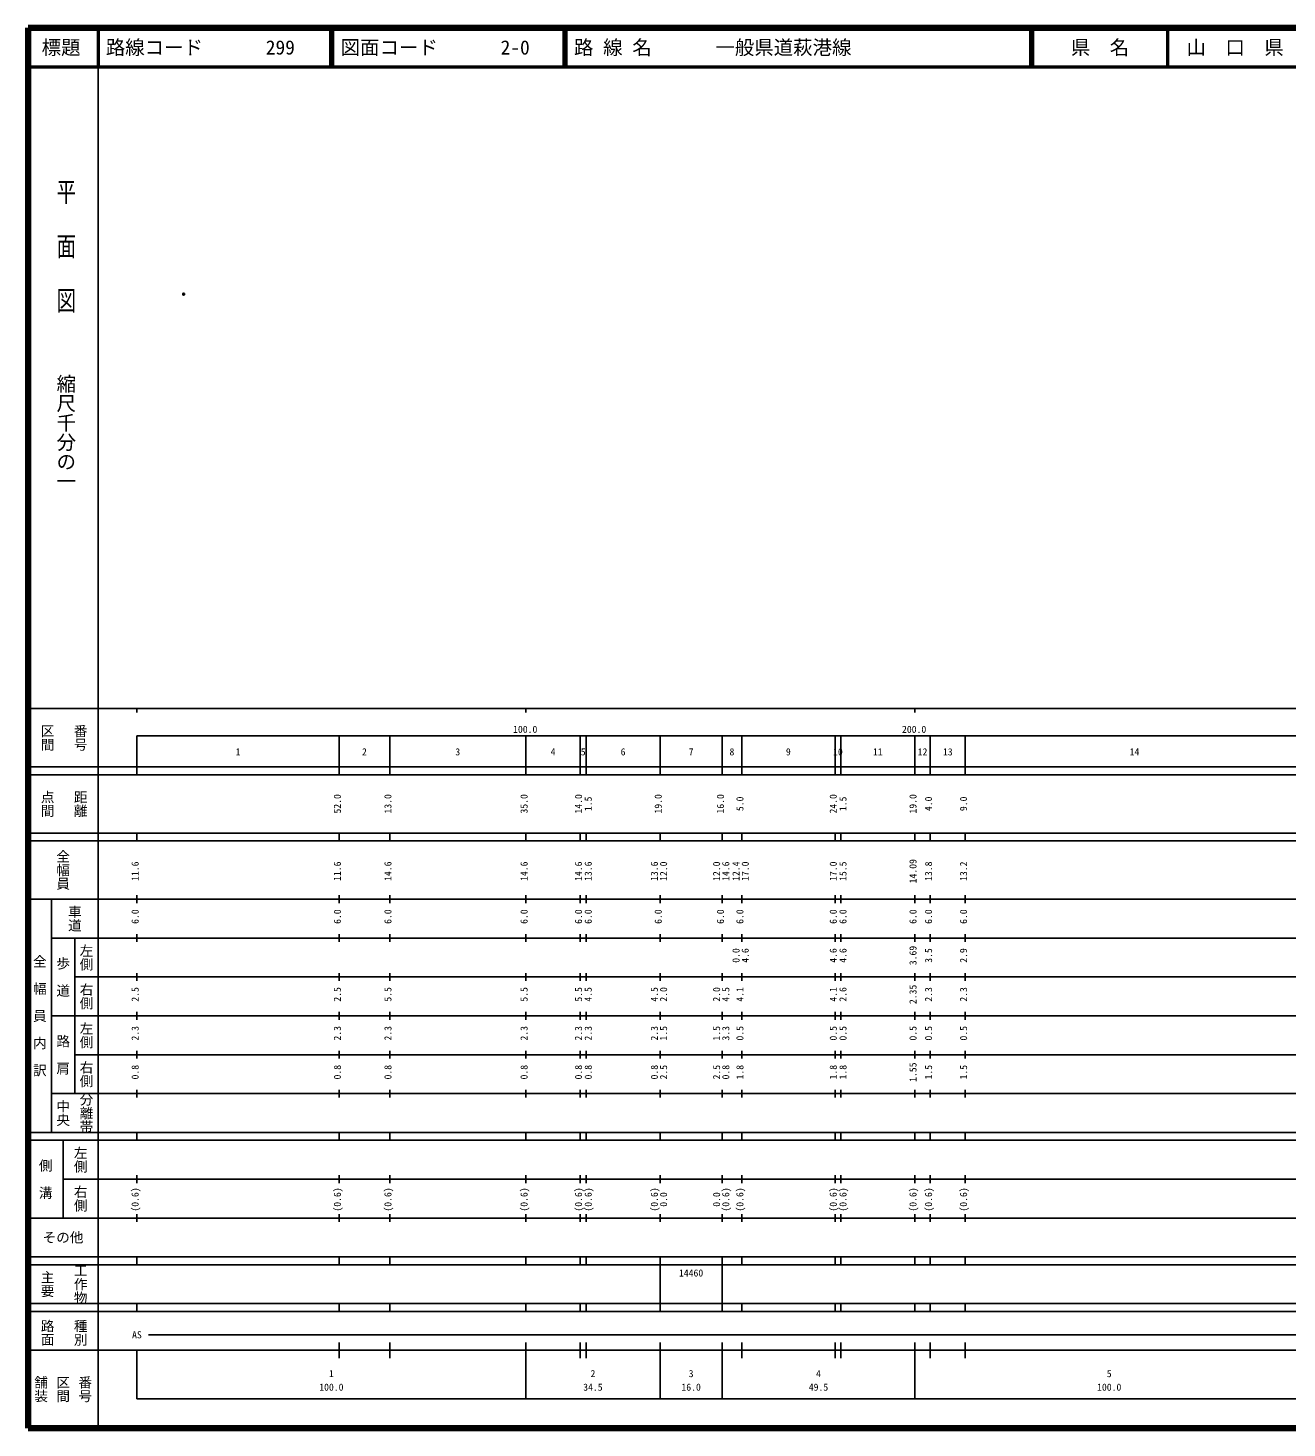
# Model space of a CAD drawing. Units: millimetres on the paper. Extents: x 40 to 680, y 20 to 380.
# Drawn here: x 40 to 363.7, y 20 to 380 of the extents above; entities that cross this region are included whole.
import ezdxf
from ezdxf.enums import TextEntityAlignment as Align

# ---------------------------------------------------------------- set-up
doc = ezdxf.new("R2010")
doc.units = ezdxf.units.MM
doc.header["$PDMODE"] = 32
doc.header["$PDSIZE"] = 0.5
doc.layers.add('M-OTRS', color=6, linetype='Continuous')
doc.layers.add('M-TTL-TXT', color=7, linetype='Continuous')
for name, color, linetype, lineweight in [('M-TTL', 2, 'Continuous', 140), ('M-TTL-BAND', 7, 'Continuous', 25), ('M-TTL-LINE', 7, 'Continuous', 50)]:
    doc.layers.add(name, color=color, linetype=linetype, lineweight=lineweight)
doc.styles.add('@ＭＳ ゴシック', font='')
doc.styles.add('ＭＳ ゴシック', font='')
doc.styles.get('@ＭＳ ゴシック').set_extended_font_data('@MS Gothic')
doc.styles.get('ＭＳ ゴシック').set_extended_font_data('MS Gothic')

msp = doc.modelspace()

# ---------------------------------------------------------------- linework, layer by layer
at = {"layer": 'M-OTRS'}
msp.add_point((80.02, 311.557), dxfattribs=at)
at = {"layer": 'M-TTL'}
for p, q in [((40, 380), (40, 20)), ((680, 380), (40, 380)), ((40, 20), (680, 20))]:
    msp.add_line(p, q, dxfattribs=at)
at = {"layer": 'M-TTL-BAND'}
for p, q in [((58, 370), (58, 20)), ((40, 205), (579, 205)), ((68, 205), (68, 204)), ((168, 205), (168, 204)), ((268, 205), (268, 204)), ((68, 198), (579, 198)), ((68, 198), (68, 188)), ((120, 188), (120, 198)), ((133, 188), (133, 198)), ((168, 188), (168, 198)), ((182, 188), (182, 198)), ((183.5, 188), (183.5, 198)), ((202.5, 188), (202.5, 198)), ((218.5, 188), (218.5, 198)), ((223.5, 188), (223.5, 198)), ((247.5, 188), (247.5, 198)), ((249, 188), (249, 198)), ((268, 188), (268, 198)), ((272, 188), (272, 198)), ((281, 188), (281, 198)), ((40, 190), (579, 190)), ((40, 188), (579, 188)), ((40, 173), (579, 173)), ((68, 171), (68, 173)), ((120, 171), (120, 173)), ((133, 171), (133, 173)), ((168, 171), (168, 173)), ((182, 171), (182, 173)), ((183.5, 171), (183.5, 173)), ((202.5, 171), (202.5, 173)), ((218.5, 171), (218.5, 173)), ((223.5, 171), (223.5, 173)), ((247.5, 171), (247.5, 173)), ((249, 171), (249, 173)), ((268, 171), (268, 173)), ((272, 171), (272, 173)), ((281, 171), (281, 173)), ((40, 171), (579, 171)), ((40, 156), (579, 156)), ((46, 96), (46, 156)), ((68, 155), (68, 157)), ((120, 155), (120, 157)), ((133, 155), (133, 157)), ((168, 155), (168, 157)), ((182, 155), (182, 157)), ((183.5, 155), (183.5, 157)), ((202.5, 155), (202.5, 157)), ((218.5, 155), (218.5, 157)), ((223.5, 155), (223.5, 157)), ((247.5, 155), (247.5, 157)), ((249, 155), (249, 157)), ((268, 155), (268, 157)), ((272, 155), (272, 157)), ((281, 155), (281, 157)), ((46, 146), (579, 146)), ((52, 146), (52, 106)), ((68, 145), (68, 147)), ((120, 145), (120, 147)), ((133, 145), (133, 147)), ((168, 145), (168, 147)), ((182, 145), (182, 147)), ((183.5, 145), (183.5, 147)), ((202.5, 145), (202.5, 147)), ((218.5, 145), (218.5, 147)), ((223.5, 145), (223.5, 147)), ((247.5, 145), (247.5, 147)), ((249, 145), (249, 147)), ((268, 145), (268, 147)), ((272, 145), (272, 147)), ((281, 145), (281, 147)), ((68, 135), (68, 137)), ((120, 135), (120, 137)), ((133, 135), (133, 137)), ((168, 135), (168, 137)), ((182, 135), (182, 137)), ((183.5, 135), (183.5, 137)), ((202.5, 135), (202.5, 137)), ((218.5, 135), (218.5, 137)), ((223.5, 135), (223.5, 137)), ((247.5, 135), (247.5, 137)), ((249, 135), (249, 137)), ((268, 135), (268, 137)), ((272, 135), (272, 137)), ((281, 135), (281, 137)), ((52, 136), (579, 136)), ((46, 126), (579, 126)), ((68, 125), (68, 127)), ((120, 125), (120, 127)), ((133, 125), (133, 127)), ((168, 125), (168, 127)), ((182, 125), (182, 127)), ((183.5, 125), (183.5, 127)), ((202.5, 125), (202.5, 127)), ((218.5, 125), (218.5, 127)), ((223.5, 125), (223.5, 127)), ((247.5, 125), (247.5, 127)), ((249, 125), (249, 127)), ((268, 125), (268, 127)), ((272, 125), (272, 127)), ((281, 125), (281, 127)), ((52, 116), (579, 116)), ((68, 115), (68, 117)), ((120, 115), (120, 117)), ((133, 115), (133, 117)), ((168, 115), (168, 117)), ((182, 115), (182, 117)), ((183.5, 115), (183.5, 117)), ((202.5, 115), (202.5, 117)), ((218.5, 115), (218.5, 117)), ((223.5, 115), (223.5, 117)), ((247.5, 115), (247.5, 117)), ((249, 115), (249, 117)), ((268, 115), (268, 117)), ((272, 115), (272, 117)), ((281, 115), (281, 117)), ((46, 106), (579, 106)), ((68, 105), (68, 107)), ((120, 105), (120, 107)), ((133, 105), (133, 107)), ((168, 105), (168, 107)), ((182, 105), (182, 107)), ((183.5, 105), (183.5, 107)), ((202.5, 105), (202.5, 107)), ((218.5, 105), (218.5, 107)), ((223.5, 105), (223.5, 107)), ((247.5, 105), (247.5, 107)), ((249, 105), (249, 107)), ((268, 105), (268, 107)), ((272, 105), (272, 107)), ((281, 105), (281, 107)), ((40, 96), (579, 96)), ((40, 94), (579, 94)), ((49, 94), (49, 74)), ((68, 94), (68, 96)), ((120, 94), (120, 96)), ((133, 94), (133, 96)), ((168, 94), (168, 96)), ((182, 94), (182, 96)), ((183.5, 94), (183.5, 96)), ((202.5, 94), (202.5, 96)), ((218.5, 94), (218.5, 96)), ((223.5, 94), (223.5, 96)), ((247.5, 94), (247.5, 96)), ((249, 94), (249, 96)), ((268, 94), (268, 96)), ((272, 94), (272, 96)), ((281, 94), (281, 96)), ((49, 84), (579, 84)), ((68, 83), (68, 85)), ((120, 83), (120, 85)), ((133, 83), (133, 85)), ((168, 83), (168, 85)), ((182, 83), (182, 85)), ((183.5, 83), (183.5, 85)), ((202.5, 83), (202.5, 85)), ((218.5, 83), (218.5, 85)), ((223.5, 83), (223.5, 85)), ((247.5, 83), (247.5, 85)), ((249, 83), (249, 85)), ((268, 83), (268, 85)), ((272, 83), (272, 85)), ((281, 83), (281, 85)), ((40, 74), (579, 74)), ((68, 73), (68, 75)), ((120, 73), (120, 75)), ((133, 73), (133, 75)), ((168, 73), (168, 75)), ((182, 73), (182, 75)), ((183.5, 73), (183.5, 75)), ((202.5, 73), (202.5, 75)), ((218.5, 73), (218.5, 75)), ((223.5, 73), (223.5, 75)), ((247.5, 73), (247.5, 75)), ((249, 73), (249, 75)), ((268, 73), (268, 75)), ((272, 73), (272, 75)), ((281, 73), (281, 75)), ((40, 64), (579, 64)), ((40, 62), (579, 62)), ((68, 62), (68, 64)), ((120, 62), (120, 64)), ((133, 62), (133, 64)), ((168, 62), (168, 64)), ((182, 62), (182, 64)), ((183.5, 62), (183.5, 64)), ((202.5, 62), (202.5, 64)), ((202.5, 52), (202.5, 62)), ((218.5, 62), (218.5, 64)), ((218.5, 52), (218.5, 62)), ((223.5, 62), (223.5, 64)), ((247.5, 62), (247.5, 64)), ((249, 62), (249, 64)), ((268, 62), (268, 64)), ((272, 62), (272, 64)), ((281, 62), (281, 64)), ((40, 52), (579, 52)), ((68, 50), (68, 52)), ((120, 50), (120, 52)), ((133, 50), (133, 52)), ((168, 50), (168, 52)), ((182, 50), (182, 52)), ((183.5, 50), (183.5, 52)), ((202.5, 50), (202.5, 52)), ((218.5, 50), (218.5, 52)), ((223.5, 50), (223.5, 52)), ((247.5, 50), (247.5, 52)), ((249, 50), (249, 52)), ((268, 50), (268, 52)), ((272, 50), (272, 52)), ((281, 50), (281, 52)), ((40, 50), (579, 50)), ((71, 44), (465, 44)), ((40, 40), (579, 40)), ((68, 40), (68, 27.5)), ((120, 38), (120, 42)), ((133, 38), (133, 42)), ((168, 27.5), (168, 42)), ((182, 38), (182, 42)), ((183.5, 38), (183.5, 42)), ((202.5, 27.5), (202.5, 42)), ((218.5, 27.5), (218.5, 42)), ((223.5, 38), (223.5, 42)), ((247.5, 38), (247.5, 42)), ((249, 38), (249, 42)), ((268, 27.5), (268, 42)), ((272, 38), (272, 42)), ((281, 38), (281, 42)), ((68, 27.5), (579, 27.5))]:
    msp.add_line(p, q, dxfattribs=at)
at = {"layer": 'M-TTL-LINE'}
for p, q in [((58, 380), (58, 370)), ((117.75, 380), (117.75, 370)), ((118.25, 380), (118.25, 370)), ((177.75, 380), (177.75, 370)), ((178.25, 380), (178.25, 370)), ((297.75, 380), (297.75, 370)), ((298.25, 380), (298.25, 370)), ((333, 380), (333, 370)), ((40, 370), (680, 370))]:
    msp.add_line(p, q, dxfattribs=at)

# ---------------------------------------------------------------- texts
at = {"layer": 'M-TTL-BAND', "style": '@ＭＳ ゴシック', "width": 1.4}
msp.add_text('平  面  図', height=3.666, rotation=270, dxfattribs=at).set_placement((49.777, 306.475), align=Align.MIDDLE_RIGHT)
at = {"layer": 'M-TTL-BAND', "style": '@ＭＳ ゴシック'}
msp.add_text('縮尺千分の一', height=3.666, rotation=270, dxfattribs=at).set_placement((49.777, 261.03), align=Align.MIDDLE_RIGHT)
for s, p in [('区間', (45, 197.5)), ('番号', (53.5, 197.5)), ('点間', (45, 180.5)), ('距離', (53.5, 180.5)), ('全幅員', (49, 163.5)), ('車道', (52, 151)), ('左側', (55, 141)), ('全\u3000幅\u3000員\u3000内\u3000訳', (43, 126)), ('歩\u3000道', (49, 136)), ('右側', (55, 131)), ('左側', (55, 121)), ('路\u3000肩', (49, 116)), ('右側', (55, 111)), ('分離帯', (55, 101)), ('中央', (49, 101)), ('左側', (53.5, 89)), ('側\u3000溝', (44.5, 84)), ('右側', (53.5, 79)), ('工作物', (53.5, 57)), ('主要', (45, 57)), ('路面', (45, 44.5)), ('種別', (53.5, 44.5)), ('舗装', (43.333, 30)), ('区間', (49, 30)), ('番号', (54.667, 30))]:
    msp.add_text(s, height=2.566, rotation=270, dxfattribs=at).set_placement(p, align=Align.MIDDLE_CENTER)
at = {"layer": 'M-TTL-BAND', "style": 'ＭＳ ゴシック'}
for s, p in [('100.0', (167.844, 198.195)), ('200.0', (267.844, 198.195)), ('1', (94, 192.405)), ('2', (126.5, 192.405)), ('3', (150.5, 192.405)), ('4', (175, 192.405)), ('5', (182.75, 192.405)), ('6', (193, 192.405)), ('7', (210.5, 192.405)), ('8', (221, 192.405)), ('9', (235.5, 192.405)), ('10', (248.25, 192.405)), ('11', (258.5, 192.405)), ('12', (270, 192.405)), ('13', (276.5, 192.405)), ('14', (324.5, 192.405)), ('AS', (68, 42.5)), ('1', (118, 32.523)), ('2', (185.25, 32.523)), ('3', (210.5, 32.523)), ('4', (243.25, 32.523)), ('5', (318, 32.523)), ('100.0', (118, 29.033)), ('34.5', (185.25, 29.033)), ('16.0', (210.5, 29.033)), ('49.5', (243.25, 29.033)), ('100.0', (318, 29.033))]:
    msp.add_text(s, height=1.833, dxfattribs=at).set_placement(p, align=Align.BOTTOM_CENTER)
for s, p in [('52.0', (121, 180.5)), ('13.0', (134, 180.5)), ('35.0', (169, 180.5)), ('14.0', (183, 180.5)), ('1.5', (185.5, 180.5)), ('19.0', (203.5, 180.5)), ('16.0', (219.5, 180.5)), ('5.0', (224.5, 180.5)), ('24.0', (248.5, 180.5)), ('1.5', (251, 180.5)), ('19.0', (269, 180.5)), ('4.0', (273, 180.5)), ('9.0', (282, 180.5)), ('14.09', (269, 163.174)), ('11.6', (69, 163.174)), ('11.6', (121, 163.174)), ('14.6', (134, 163.174)), ('14.6', (169, 163.174)), ('14.6', (183, 163.174)), ('13.6', (185.5, 163.174)), ('13.6', (202.5, 163.174)), ('12.0', (204.87, 163.174)), ('12.0', (218.5, 163.174)), ('14.6', (220.87, 163.174)), ('12.4', (223.5, 163.174)), ('17.0', (225.87, 163.174)), ('17.0', (248.5, 163.174)), ('15.5', (251, 163.174)), ('13.8', (273, 163.174)), ('13.2', (282, 163.174)), ('6.0', (69, 151.5)), ('6.0', (121, 151.5)), ('6.0', (134, 151.5)), ('6.0', (169, 151.5)), ('6.0', (183, 151.5)), ('6.0', (185.5, 151.5)), ('6.0', (203.5, 151.5)), ('6.0', (219.5, 151.5)), ('6.0', (224.5, 151.5)), ('6.0', (248.5, 151.5)), ('6.0', (251, 151.5)), ('6.0', (269, 151.5)), ('6.0', (273, 151.5)), ('6.0', (282, 151.5)), ('0.0', (223.5, 141.5)), ('4.6', (225.87, 141.5)), ('4.6', (248.5, 141.5)), ('4.6', (251, 141.5)), ('3.69', (269, 141.5)), ('3.5', (273, 141.5)), ('2.9', (282, 141.5)), ('2.5', (69, 131.5)), ('2.5', (121, 131.5)), ('5.5', (134, 131.5)), ('5.5', (169, 131.5)), ('5.5', (183, 131.5)), ('4.5', (185.5, 131.5)), ('4.5', (202.5, 131.5)), ('2.0', (204.87, 131.5)), ('2.0', (218.5, 131.5)), ('4.5', (220.87, 131.5)), ('4.1', (224.5, 131.5)), ('4.1', (248.5, 131.5)), ('2.6', (251, 131.5)), ('2.35', (269, 131.5)), ('2.3', (273, 131.5)), ('2.3', (282, 131.5)), ('2.3', (69, 121.5)), ('2.3', (121, 121.5)), ('2.3', (134, 121.5)), ('2.3', (169, 121.5)), ('2.3', (183, 121.5)), ('2.3', (185.5, 121.5)), ('2.3', (202.5, 121.5)), ('1.5', (204.87, 121.5)), ('1.5', (218.5, 121.5)), ('3.3', (220.87, 121.5)), ('0.5', (224.5, 121.5)), ('0.5', (248.5, 121.5)), ('0.5', (251, 121.5)), ('0.5', (269, 121.5)), ('0.5', (273, 121.5)), ('0.5', (282, 121.5)), ('0.8', (69, 111.5)), ('0.8', (121, 111.5)), ('0.8', (134, 111.5)), ('0.8', (169, 111.5)), ('0.8', (183, 111.5)), ('0.8', (185.5, 111.5)), ('0.8', (202.5, 111.5)), ('2.5', (204.87, 111.5)), ('2.5', (218.5, 111.5)), ('0.8', (220.87, 111.5)), ('1.8', (224.5, 111.5)), ('1.8', (248.5, 111.5)), ('1.8', (251, 111.5)), ('1.55', (269, 111.5)), ('1.5', (273, 111.5)), ('1.5', (282, 111.5)), ('(0.6)', (69, 78.764)), ('(0.6)', (121, 78.764)), ('(0.6)', (134, 78.764)), ('(0.6)', (169, 78.764)), ('(0.6)', (183, 78.764)), ('(0.6)', (185.5, 78.764)), ('(0.6)', (202.5, 78.764)), ('0.0', (204.87, 78.764)), ('0.0', (218.5, 78.764)), ('(0.6)', (220.87, 78.764)), ('(0.6)', (224.5, 78.764)), ('(0.6)', (248.5, 78.764)), ('(0.6)', (251, 78.764)), ('(0.6)', (269, 78.764)), ('(0.6)', (273, 78.764)), ('(0.6)', (282, 78.764))]:
    msp.add_text(s, height=1.833, rotation=90, dxfattribs=at).set_placement(p, align=Align.BOTTOM_CENTER)
msp.add_text('その他', height=2.566, dxfattribs=at).set_placement((49, 69), align=Align.MIDDLE_CENTER)
msp.add_text('14460', height=1.833, dxfattribs=at).set_placement((207.375, 58.405), align=Align.BOTTOM_LEFT)
at = {"layer": 'M-TTL-TXT', "style": 'ＭＳ ゴシック'}
for s, p in [('標題', (48.5, 375)), ('県\u3000名', (315.625, 375)), ('山\u3000口\u3000県', (350.375, 375))]:
    msp.add_text(s, height=3.666, dxfattribs=at).set_placement(p, align=Align.MIDDLE_CENTER)
for s, p in [('路線コード', (60, 375)), ('299', (101.142, 375)), ('図面コード', (120.38, 375)), ('2-0', (161.521, 375)), ('路 線 名', (180.38, 375)), ('一般県道萩港線', (216.734, 375))]:
    msp.add_text(s, height=3.666, dxfattribs=at).set_placement(p, align=Align.MIDDLE_LEFT)

doc.saveas('drawing.dxf')
